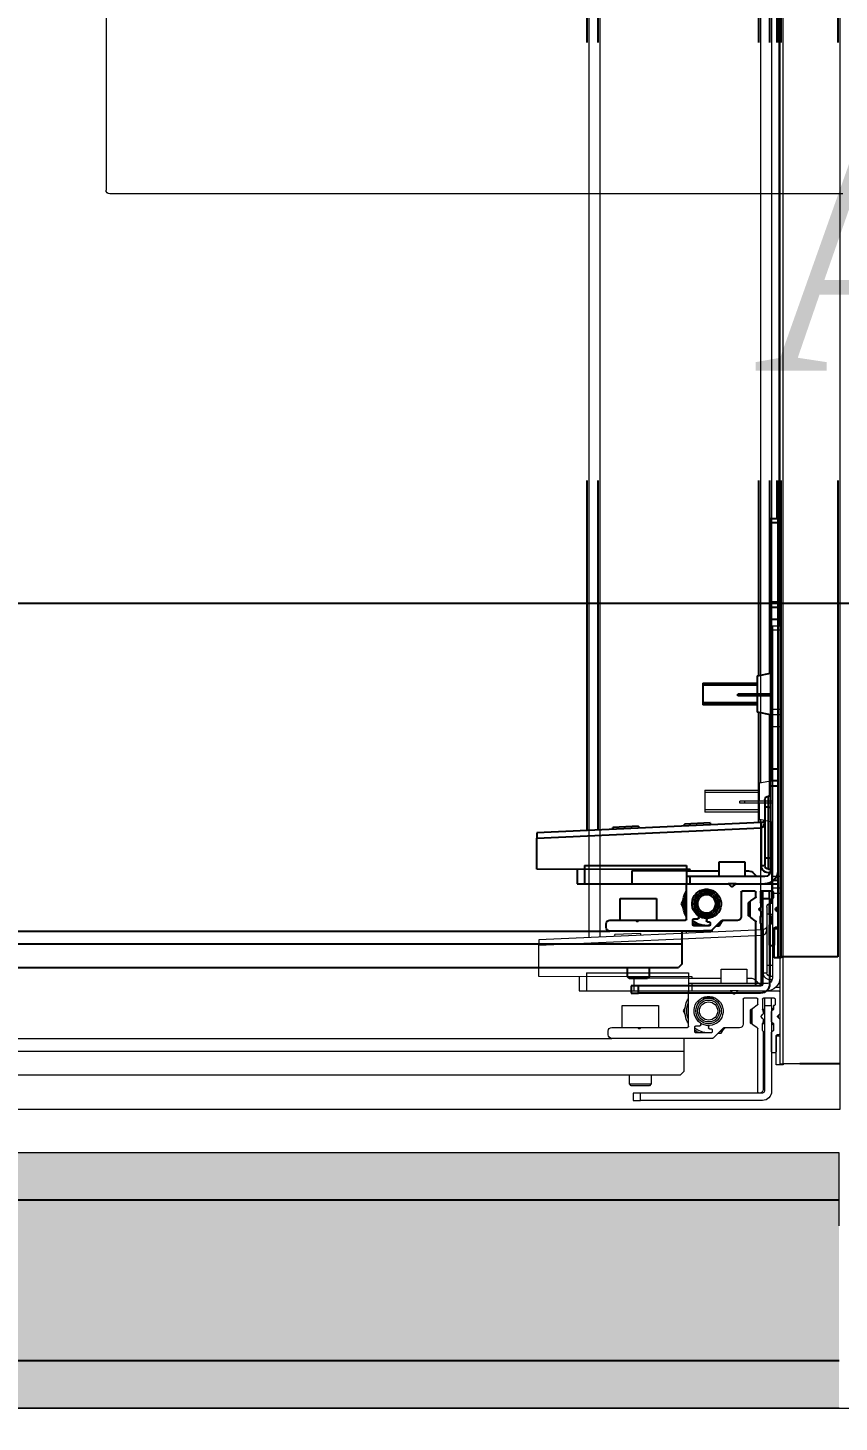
# Model space of a CAD drawing. Header units: centimetres. Extents: x 1724 to 19617, y -6503 to 8072.
# Drawn here: x 6291.69 to 6313.93, y 4032.88 to 4071.1 of the extents above; entities that cross this region are included whole.
import ezdxf

# ---------------------------------------------------------------- set-up
doc = ezdxf.new("R2010")
doc.units = ezdxf.units.CM
doc.linetypes.add('Style de ligne -11', pattern=[0.347222, 0.20828, -0.138942])
for name, color, linetype in [('B aménagement intérieur', 252, 'Continuous'), ('B faience', 252, 'Style de ligne -11'), ('B Général', 252, 'Continuous'), ('C ANNOTATIONS-prestations', 252, 'Continuous'), ('D SURFACES-shab', 252, 'Continuous'), ('F REMPLISSAGE-vert clair', 252, 'Continuous'), ('F REMPLISSAGE-vert foncé', 252, 'Continuous'), ('MTI900_Alu', 252, 'Continuous'), ('prlm-CHAUFF', 30, 'Continuous'), ('prlm-VMC', 93, 'Continuous')]:
    doc.layers.add(name, color=color, linetype=linetype)
for name, color, linetype, lineweight in [('B GÈnÈral', 7, 'Continuous', 5), ('F REMPLISSAGE-vert clair-1', 7, 'Continuous', 5), ('F REMPLISSAGE-vert foncÈ', 7, 'Continuous', 5)]:
    doc.layers.add(name, color=color, linetype=linetype, lineweight=lineweight)
doc.layers.get('prlm-CHAUFF').off()
doc.styles.add('prlm-vmc', font='pala.ttf', dxfattribs={"height": 14})

# ---------------------------------------------------------------- blocks, each defined once
blk = doc.blocks.new('A n0.MTI900_Alu_390')
at = {"layer": 'MTI900_Alu', "color": 1, "linetype": 'Continuous'}
for p, q in [((4.34, -0.405), (4.34, -3.475)), ((4.405, -0.415), (4.405, -3.465)), ((4.305, -0.6), (4.305, -3.277)), ((4.0071, -3.6913), (4.035, -3.077)), ((4.05, -3.077), (4.0221, -3.692)), ((4.035, -3.077), (4.05, -3.077)), ((4.1351, -3.077), (4.05, -3.077)), ((4.136, -3.497), (4.1351, -3.077)), ((4.125, -3.207), (4.125, -3.487)), ((4.125, -3.207), (4.175, -3.207)), ((4.1353, -3.187), (4.175, -3.187)), ((4.175, -3.187), (4.175, -3.207)), ((4.175, -3.207), (4.175, -3.337)), ((4.0287, -3.215), (-0.1325, -3.215)), ((4.0274, -3.245), (-0.1325, -3.245)), ((4.0173, -3.3556), (4.0205, -3.2854)), ((4.0255, -3.2857), (4.0205, -3.2854)), ((4.275, -3.277), (4.275, -3.3458)), ((4.295, -3.267), (4.285, -3.267)), ((4.305, -3.5528), (4.305, -3.277)), ((4.215, -3.305), (4.215, -3.405)), ((4.275, -3.305), (4.215, -3.305)), ((4.43, -3.325), (4.405, -3.325)), ((4.43, -3.325), (4.43, -3.385)), ((4.435, -3.33), (4.43, -3.325)), ((4.0173, -3.3556), (4.0223, -3.3558)), ((4.14, -3.337), (4.175, -3.337)), ((4.14, -3.487), (4.14, -3.337)), ((4.175, -3.337), (4.175, -3.487)), ((4.275, -3.3458), (4.275, -3.3582)), ((4.275, -3.3582), (4.275, -3.484)), ((4.2759, -3.3479), (4.2779, -3.3499)), ((4.2779, -3.3541), (4.2759, -3.3561)), ((4.435, -3.38), (4.435, -3.33)), ((4.455, -3.355), (4.455, -3.335)), ((4.455, -3.335), (4.475, -3.335)), ((4.455, -3.69), (4.455, -3.355)), ((4.475, -3.355), (4.455, -3.355)), ((4.475, -3.335), (4.475, -3.355)), ((4.475, -3.69), (4.475, -3.355)), ((4.405, -3.385), (4.43, -3.385)), ((4.43, -3.385), (4.435, -3.38)), ((4.215, -3.405), (4.275, -3.405)), ((4.22, -3.4778), (4.23, -3.472)), ((4.23, -3.472), (4.24, -3.4778)), ((4.34, -3.475), (4.305, -3.475)), ((4.395, -3.475), (4.34, -3.475)), ((4.395, -3.475), (4.405, -3.465)), ((4.0084, -3.5518), (4.0116, -3.4816)), ((4.0166, -3.4819), (4.0116, -3.4816)), ((4.125, -3.487), (4.14, -3.487)), ((4.14, -3.4972), (4.136, -3.497)), ((4.14, -3.487), (4.155, -3.487)), ((4.14, -3.487), (4.14, -3.577)), ((4.155, -3.487), (4.175, -3.487)), ((4.155, -3.497), (4.155, -3.487)), ((4.155, -3.702), (4.155, -3.497)), ((4.175, -3.497), (4.155, -3.497)), ((4.175, -3.487), (4.175, -3.49)), ((4.175, -3.49), (4.175, -3.6008)), ((4.272, -3.487), (4.178, -3.487)), ((4.271, -3.507), (4.271, -3.518)), ((4.287, -3.504), (4.274, -3.504)), ((4.2854, -3.504), (4.29, -3.5066)), ((4.29, -3.549), (4.29, -3.507)), ((3.625, -3.532), (3.685, -3.532)), ((3.625, -3.532), (3.625, -3.682)), ((3.6311, -3.682), (3.6311, -3.532)), ((3.6789, -3.682), (3.6789, -3.532)), ((3.685, -3.682), (3.685, -3.532)), ((4.0084, -3.5518), (4.0134, -3.552)), ((4.195, -3.5614), (4.195, -3.5226)), ((4.268, -3.521), (4.2657, -3.521)), ((4.2729, -3.542), (4.276, -3.542)), ((4.279, -3.545), (4.279, -3.549)), ((4.282, -3.552), (4.287, -3.552)), ((4.115, -3.577), (4.115, -3.647)), ((4.155, -3.577), (4.115, -3.577)), ((4.276, -3.627), (4.276, -3.5842)), ((4.2769, -3.5821), (4.3041, -3.5549)), ((4.2906, -3.577), (4.2806, -3.5828)), ((4.2906, -3.5684), (4.2906, -3.577)), ((3.655, -3.6411), (3.655, -3.6275)), ((3.66, -3.6275), (3.655, -3.6275)), ((3.66, -3.6411), (3.66, -3.6275)), ((4.175, -3.6232), (4.175, -3.6008)), ((4.175, -3.6232), (4.175, -3.734)), ((4.1759, -3.6029), (4.1829, -3.6099)), ((4.1829, -3.6141), (4.1759, -3.6211)), ((3.655, -3.717), (3.655, -3.6411)), ((3.66, -3.6411), (3.655, -3.6411)), ((3.66, -3.717), (3.66, -3.6411)), ((4.115, -3.647), (4.155, -3.647)), ((4.14, -3.647), (4.14, -3.6567)), ((4.195, -3.674), (4.195, -3.64)), ((4.198, -3.637), (4.266, -3.637)), ((4.2221, -3.6633), (4.2134, -3.6757)), ((4.2654, -3.662), (4.2246, -3.662)), ((4.227, -3.657), (4.225, -3.659)), ((4.265, -3.659), (4.225, -3.659)), ((4.225, -3.659), (4.225, -3.662)), ((4.263, -3.657), (4.227, -3.657)), ((4.2293, -3.657), (4.2293, -3.662)), ((4.2607, -3.657), (4.2607, -3.662)), ((4.265, -3.659), (4.263, -3.657)), ((4.265, -3.662), (4.265, -3.659)), ((4.2766, -3.6757), (4.2679, -3.6633)), ((3.6044, -3.685), (-0.15, -3.685)), ((3.605, -3.682), (3.598, -3.717)), ((3.655, -3.682), (3.605, -3.682)), ((3.705, -3.682), (3.66, -3.682)), ((3.712, -3.717), (3.705, -3.682)), ((4.0074, -3.685), (3.7056, -3.685)), ((3.945, -3.702), (3.965, -3.702)), ((3.965, -3.702), (4.105, -3.702)), ((3.965, -3.712), (3.965, -3.702)), ((4.007, -3.6925), (4.0071, -3.6913)), ((4.0071, -3.6913), (4.0221, -3.692)), ((4.0221, -3.692), (4.022, -3.6925)), ((4.0221, -3.692), (4.125, -3.692)), ((4.105, -3.702), (4.125, -3.702)), ((4.105, -3.712), (4.105, -3.702)), ((4.125, -3.692), (4.125, -3.702)), ((4.195, -3.722), (4.195, -3.693)), ((4.195, -3.695), (4.215, -3.695)), ((4.2109, -3.677), (4.198, -3.677)), ((4.198, -3.69), (4.2252, -3.69)), ((4.215, -3.695), (4.45, -3.695)), ((4.215, -3.695), (4.215, -3.715)), ((4.225, -3.69), (4.225, -3.695)), ((4.228, -3.692), (4.2367, -3.692)), ((4.2293, -3.69), (4.2293, -3.695)), ((4.2429, -3.6871), (4.2388, -3.6911)), ((4.2512, -3.6911), (4.2471, -3.6871)), ((4.2533, -3.692), (4.2625, -3.692)), ((4.2607, -3.69), (4.2607, -3.695)), ((4.265, -3.695), (4.265, -3.69)), ((4.2827, -3.69), (4.2653, -3.69)), ((4.452, -3.677), (4.2791, -3.677)), ((4.2855, -3.692), (4.445, -3.692)), ((4.455, -3.682), (4.455, -3.68)), ((-4.375, -3.737), (4.375, -3.737)), ((-0.1667, -3.735), (3.175, -3.735)), ((-0.16, -3.715), (3.5984, -3.715)), ((3.175, -3.717), (3.185, -3.717)), ((3.175, -3.737), (3.175, -3.717)), ((3.185, -3.717), (3.4033, -3.717)), ((3.185, -3.717), (3.185, -3.737)), ((3.4033, -3.737), (3.4033, -3.717)), ((3.4033, -3.717), (3.4168, -3.717)), ((3.4168, -3.717), (3.45, -3.717)), ((3.4168, -3.717), (3.4168, -3.737)), ((3.45, -3.717), (3.86, -3.717)), ((3.45, -3.717), (3.45, -3.737)), ((3.7116, -3.715), (3.935, -3.715)), ((3.86, -3.717), (3.8932, -3.717)), ((3.86, -3.717), (3.86, -3.737)), ((3.8932, -3.717), (3.9067, -3.717)), ((3.8932, -3.737), (3.8932, -3.717)), ((3.9067, -3.717), (4.14, -3.717)), ((3.9067, -3.717), (3.9067, -3.737)), ((3.935, -3.717), (3.935, -3.712)), ((3.965, -3.712), (3.935, -3.712)), ((3.965, -3.712), (3.965, -3.717)), ((4.105, -3.712), (3.965, -3.712)), ((4.105, -3.717), (4.105, -3.712)), ((4.135, -3.712), (4.105, -3.712)), ((4.135, -3.712), (4.135, -3.717)), ((4.165, -3.7265), (4.165, -3.737)), ((4.175, -3.734), (4.175, -3.737)), ((4.215, -3.715), (4.195, -3.715)), ((4.198, -3.725), (4.212, -3.725)), ((4.215, -3.715), (4.45, -3.715)), ((4.215, -3.72), (4.2251, -3.72)), ((4.215, -3.722), (4.215, -3.72)), ((4.2249, -3.7161), (4.221, -3.72)), ((4.2287, -3.7161), (4.2249, -3.7161)), ((4.2595, -3.715), (4.231, -3.715)), ((4.2429, -3.7321), (4.2379, -3.737)), ((4.2486, -3.7335), (4.2414, -3.7335)), ((4.2521, -3.737), (4.2471, -3.7321)), ((4.2651, -3.7161), (4.2618, -3.7161)), ((4.269, -3.72), (4.2651, -3.7161)), ((4.2654, -3.72), (4.2826, -3.72)), ((4.342, -3.715), (4.2885, -3.715)), ((4.295, -3.734), (4.295, -3.73)), ((4.298, -3.727), (4.342, -3.727)), ((4.378, -3.727), (4.298, -3.727)), ((4.298, -3.727), (4.298, -3.737)), ((4.345, -3.724), (4.345, -3.718)), ((4.375, -3.737), (4.375, -3.747)), ((4.378, -3.747), (4.378, -3.727)), ((4.375, -3.747), (-4.375, -3.747)), ((4.375, -3.747), (4.378, -3.747)), ((4.375, -3.792), (4.375, -3.747)), ((4.375, -3.902), (4.375, -3.792)), ((-4.375, -3.902), (4.375, -3.902))]:
    blk.add_line(p, q, dxfattribs=at)
for radius in [0.035, 0.03, 0.025]:
    blk.add_circle((4.23, -3.542), radius, dxfattribs=at)
for centre, radius, start, end in [((4.285, -3.277), 0.01, 90, 180), ((4.295, -3.277), 0.01, 0, 90), ((4.278, -3.3458), 0.003, 180, 225), ((4.278, -3.3582), 0.003, 135, 180), ((4.2758, -3.352), 0.003, 315, 45), ((4.23, -3.542), 0.065, 57.7958, 122.2042), ((4.178, -3.49), 0.003, 90, 180), ((4.23, -3.542), 0.04, 33.9272, 355.9994), ((4.23, -3.542), 0.06, 66.4435, 113.5565), ((4.274, -3.507), 0.003, 90, 180), ((4.272, -3.484), 0.003, 270, 0), ((4.23, -3.542), 0.06, 0, 39.2965), ((4.23, -3.542), 0.065, 22.6199, 35.7758), ((4.287, -3.507), 0.003, 0, 90), ((4.2657, -3.518), 0.003, 213.9272, 270), ((4.23, -3.542), 0.04, 0, 33.9272), ((4.268, -3.518), 0.003, 270, 0), ((4.2729, -3.545), 0.003, 90, 175.9994), ((4.23, -3.542), 0.04, 355.9994, 0), ((4.276, -3.545), 0.003, 0, 90), ((4.282, -3.549), 0.003, 180, 270), ((4.287, -3.549), 0.003, 270, 0), ((4.23, -3.542), 0.06, 351.491, 0), ((4.302, -3.5528), 0.003, 315, 0), ((4.23, -3.542), 0.065, 315.0475, 333.838), ((4.279, -3.5842), 0.003, 135, 180), ((4.178, -3.6008), 0.003, 180, 225), ((4.178, -3.6232), 0.003, 135, 180), ((4.1808, -3.612), 0.003, 315, 45), ((4.266, -3.627), 0.01, 270, 0), ((4.16, -3.6567), 0.02, 180, 230.1159), ((4.198, -3.64), 0.003, 90, 180), ((4.2246, -3.665), 0.003, 90, 145.008), ((4.2654, -3.665), 0.003, 34.992, 90), ((3.945, -3.712), 0.01, 90, 180), ((3.997, -3.692), 0.01, 270, 357.3974), ((4.125, -3.712), 0.02, 347.588, 90), ((4.125, -3.712), 0.01, 0, 90), ((4.14, -3.702), 0.035, 270, 0), ((4.14, -3.702), 0.015, 270, 0), ((4.1151, -3.7104), 0.05, 37.0861, 50.1159), ((4.198, -3.674), 0.003, 180, 270), ((4.198, -3.693), 0.003, 90, 180), ((4.2109, -3.674), 0.003, 270, 325.008), ((4.2252, -3.693), 0.003, 19.4712, 90), ((4.2367, -3.689), 0.003, 270, 315), ((4.245, -3.6892), 0.003, 45, 135), ((4.2533, -3.689), 0.003, 225, 270), ((4.2653, -3.693), 0.003, 90, 160.5288), ((4.2791, -3.674), 0.003, 214.992, 270), ((4.2827, -3.693), 0.003, 19.4712, 90), ((4.445, -3.682), 0.01, 270, 0), ((4.45, -3.69), 0.025, 270, 0), ((4.45, -3.69), 0.005, 270, 0), ((4.452, -3.68), 0.003, 0, 90), ((4.178, -3.734), 0.003, 180, 270), ((4.198, -3.722), 0.003, 180, 270), ((4.212, -3.722), 0.003, 270, 0), ((4.215, -3.715), 0.01, 353.9388, 0), ((4.2251, -3.717), 0.003, 270, 350.4059), ((4.231, -3.718), 0.003, 90, 170.4059), ((4.245, -3.7342), 0.003, 45, 135), ((4.2595, -3.718), 0.003, 9.5941, 90), ((4.2654, -3.717), 0.003, 189.5941, 270), ((4.275, -3.715), 0.01, 180, 186.0612), ((4.2826, -3.717), 0.003, 270, 350.4059), ((4.2885, -3.718), 0.003, 90, 170.4059), ((4.292, -3.734), 0.003, 270, 0), ((4.298, -3.73), 0.003, 90, 180), ((4.342, -3.718), 0.003, 0, 90), ((4.342, -3.724), 0.003, 270, 0)]:
    blk.add_arc(centre, radius, start, end, dxfattribs=at)
for centre, major_axis, ratio, start_param, end_param in [((3.997, -3.692), (-0.025, 0), 0.4, 1.570796, 3.096169), ((4.022, -3.6931), (-0.015, 0.0007), 0.045361, -1.568734, 0)]:
    blk.add_ellipse(centre, major_axis=major_axis, ratio=ratio, start_param=start_param, end_param=end_param, dxfattribs=at)
blk = doc.blocks.new('G 100_80')
at = {"layer": 'B Général', "color": 7, "linetype": 'Continuous', "lineweight": 5, "flags": 128}
blk.add_lwpolyline([(9.5, -45), (9.5, 45), (48.52, 45), (48.52, -45)], close=True, dxfattribs=at)
at = {"layer": 'C ANNOTATIONS-prestations', "lineweight": 5}
for p, q in [((46.87, 43.75), (46.87, -43.75)), ((46.97, -43.75), (46.97, 43.75)), ((46.65, 1.6), (46.65, -35.984)), ((46.85, 1.667), (46.85, -31.75)), ((41.65, -40.287), (41.65, 1.325)), ((41.95, -40.274), (41.95, 1.325)), ((46.35, -36.044), (46.35, 1.5)), ((46.67, -31.75), (46.67, -31.85)), ((46.87, -31.75), (46.67, -31.75)), ((46.67, -31.85), (46.67, -34.033)), ((46.67, -31.85), (46.87, -31.85)), ((46.87, -34.033), (46.67, -34.033)), ((46.67, -34.033), (46.67, -34.168)), ((46.67, -34.168), (46.67, -34.5)), ((46.67, -34.168), (46.87, -34.168)), ((46.67, -34.5), (46.67, -38.6)), ((46.67, -34.5), (46.87, -34.5)), ((44.82, -36.25), (44.82, -36.85)), ((44.82, -36.25), (46.32, -36.25)), ((46.32, -36.05), (46.67, -35.98)), ((46.32, -36.55), (46.32, -36.05)), ((46.32, -36.311), (44.82, -36.311)), ((45.911, -36.55), (45.775, -36.55)), ((45.775, -36.6), (45.775, -36.55)), ((45.911, -36.6), (45.775, -36.6)), ((46.67, -36.55), (45.911, -36.55)), ((45.911, -36.6), (45.911, -36.55)), ((46.67, -36.6), (45.911, -36.6)), ((46.32, -37.05), (46.32, -36.6)), ((46.32, -36.789), (44.82, -36.789)), ((46.32, -36.85), (44.82, -36.85)), ((46.67, -37.12), (46.32, -37.05)), ((46.35, -40.074), (46.35, -37.056)), ((46.65, -37.116), (46.65, -39.35)), ((46.67, -38.6), (46.67, -38.932)), ((46.67, -38.6), (46.87, -38.6)), ((46.67, -38.932), (46.67, -39.067)), ((46.87, -38.932), (46.67, -38.932)), ((46.67, -39.35), (46.62, -39.35)), ((46.62, -39.65), (46.62, -39.35)), ((46.67, -39.067), (46.67, -41.4)), ((46.67, -39.067), (46.87, -39.067)), ((46.52, -39.45), (46.52, -39.65)), ((46.52, -39.65), (46.52, -41.05)), ((46.62, -39.65), (46.52, -39.65)), ((46.62, -39.65), (46.67, -39.65)), ((46.62, -41.05), (46.62, -39.65)), ((46.413, -40.071), (40.27, -40.35)), ((45.018, -40.084), (44.316, -40.116)), ((44.319, -40.166), (44.316, -40.116)), ((45.018, -40.084), (45.02, -40.134)), ((46.425, -40.07), (46.413, -40.071)), ((46.413, -40.071), (46.42, -40.221)), ((40.27, -40.5), (46.42, -40.221)), ((40.27, -40.35), (40.27, -40.5)), ((40.27, -41.351), (40.27, -40.5)), ((43.056, -40.173), (42.354, -40.205)), ((42.357, -40.255), (42.354, -40.205)), ((43.056, -40.173), (43.058, -40.223)), ((46.42, -40.221), (46.425, -40.22)), ((46.42, -40.221), (46.42, -41.25)), ((41.57, -41.25), (44.37, -41.25)), ((41.57, -41.25), (41.57, -41.75)), ((44.37, -41.25), (44.37, -41.4)), ((45.27, -41.15), (45.97, -41.15)), ((45.27, -41.55), (45.27, -41.15)), ((45.97, -41.15), (45.97, -41.55)), ((46.42, -41.25), (46.52, -41.25)), ((46.52, -41.05), (46.52, -41.25)), ((46.62, -41.05), (46.52, -41.05)), ((46.67, -41.05), (46.62, -41.05)), ((46.62, -41.35), (46.62, -41.05)), ((44.47, -41.36), (40.27, -41.351)), ((41.37, -41.353), (41.37, -41.75)), ((42.87, -41.4), (42.87, -41.75)), ((44.37, -41.4), (42.87, -41.4)), ((44.37, -41.4), (44.37, -41.55)), ((44.37, -41.4), (45.27, -41.4)), ((44.37, -41.55), (44.37, -41.75)), ((44.47, -41.55), (44.37, -41.55)), ((44.472, -41.4), (44.47, -41.36)), ((46.52, -41.55), (44.47, -41.55)), ((44.47, -41.75), (44.47, -41.55)), ((45.97, -41.4), (46.067, -41.4)), ((46.62, -41.35), (46.67, -41.35)), ((46.765, -41.65), (46.87, -41.65)), ((41.37, -41.75), (41.57, -41.75)), ((41.57, -41.75), (42.87, -41.75)), ((42.87, -41.75), (44.37, -41.75)), ((44.37, -41.75), (44.4, -41.75)), ((44.37, -42.72), (44.37, -41.78)), ((44.4, -41.75), (45.508, -41.75)), ((45.114, -41.95), (44.726, -41.95)), ((45.732, -41.75), (45.508, -41.75)), ((45.529, -41.759), (45.599, -41.829)), ((45.641, -41.829), (45.711, -41.759)), ((45.732, -41.75), (46.84, -41.75)), ((45.87, -41.98), (45.87, -42.66)), ((46.24, -41.95), (45.9, -41.95)), ((46.27, -42.109), (46.27, -41.98)), ((46.4, -41.98), (46.4, -42.252)), ((46.72, -41.95), (46.43, -41.95)), ((46.45, -41.95), (46.45, -42.15)), ((46.65, -42.15), (46.65, -41.95)), ((46.75, -41.98), (46.75, -42.12)), ((46.84, -41.75), (46.87, -41.75)), ((42.55, -42.15), (43.55, -42.15)), ((42.55, -42.75), (42.55, -42.15)), ((43.55, -42.15), (43.55, -42.75)), ((44.278, -42.2), (44.22, -42.3)), ((44.22, -42.3), (44.278, -42.4)), ((46.07, -42.27), (46.09, -42.25)), ((46.07, -42.63), (46.07, -42.27)), ((46.07, -42.293), (46.12, -42.293)), ((46.09, -42.65), (46.09, -42.25)), ((46.09, -42.25), (46.12, -42.25)), ((46.12, -42.654), (46.12, -42.246)), ((46.133, -42.221), (46.257, -42.134)), ((46.371, -42.429), (46.411, -42.388)), ((46.4, -42.25), (46.45, -42.25)), ((46.4, -42.293), (46.45, -42.293)), ((46.42, -42.28), (46.42, -42.367)), ((46.45, -42.15), (46.45, -44.5)), ((46.45, -42.15), (46.65, -42.15)), ((46.65, -42.15), (46.65, -44.5)), ((46.65, -42.595), (46.65, -42.31)), ((46.661, -42.249), (46.7, -42.21)), ((46.661, -42.287), (46.661, -42.249)), ((46.7, -42.15), (46.7, -42.251)), ((46.72, -42.15), (46.7, -42.15)), ((46.821, -42.429), (46.87, -42.379)), ((46.835, -42.486), (46.835, -42.414)), ((42.27, -42.75), (42.958, -42.75)), ((42.958, -42.75), (43.082, -42.75)), ((42.979, -42.759), (42.999, -42.779)), ((43.041, -42.779), (43.061, -42.759)), ((43.082, -42.75), (44.34, -42.75)), ((44.54, -42.87), (44.54, -42.74)), ((44.57, -42.71), (44.68, -42.71)), ((44.71, -42.68), (44.71, -42.657)), ((44.92, -42.729), (44.92, -42.76)), ((44.95, -42.79), (44.99, -42.79)), ((45.321, -42.769), (45.049, -43.041)), ((45.27, -42.906), (45.328, -42.806)), ((45.77, -42.76), (45.342, -42.76)), ((46.07, -42.607), (46.12, -42.607)), ((46.09, -42.65), (46.07, -42.63)), ((46.12, -42.65), (46.09, -42.65)), ((46.257, -42.766), (46.133, -42.679)), ((46.27, -44.52), (46.27, -42.791)), ((46.411, -42.512), (46.371, -42.471)), ((46.4, -42.607), (46.45, -42.607)), ((46.45, -42.65), (46.4, -42.65)), ((46.4, -42.827), (46.4, -42.653)), ((46.42, -42.533), (46.42, -42.625)), ((46.661, -42.65), (46.661, -42.618)), ((46.7, -42.69), (46.661, -42.65)), ((46.7, -42.654), (46.7, -42.826)), ((46.87, -42.521), (46.821, -42.471)), ((15.5, -43.05), (42.27, -43.05)), ((42.17, -42.95), (42.17, -42.85)), ((45.028, -43.05), (42.27, -43.05)), ((44.25, -43.4), (44.25, -43.05)), ((44.54, -42.854), (44.566, -42.9)), ((44.99, -42.9), (44.57, -42.9)), ((45.02, -42.82), (45.02, -42.87)), ((45.184, -42.906), (45.27, -42.906)), ((46.42, -42.855), (46.42, -44.45)), ((46.65, -43.42), (46.65, -42.885)), ((46.77, -42.98), (46.77, -43.42)), ((46.77, -43.78), (46.77, -42.98)), ((46.77, -42.98), (46.87, -42.98)), ((46.84, -42.95), (46.8, -42.95)), ((13.55, -43.4), (44.25, -43.4)), ((44.25, -43.95), (44.25, -43.4)), ((46.74, -43.45), (46.68, -43.45)), ((44.25, -43.95), (44.15, -44.05)), ((46.97, -43.78), (46.77, -43.78)), ((46.87, -43.75), (46.97, -43.75)), ((46.97, -43.75), (46.97, -43.78)), ((47.42, -43.75), (46.97, -43.75)), ((13.65, -44.05), (44.15, -44.05)), ((42.75, -44.3), (42.75, -44.05)), ((42.75, -44.3), (43.35, -44.3)), ((42.8, -44.35), (42.75, -44.3)), ((43.35, -44.3), (43.3, -44.35)), ((43.35, -44.05), (43.35, -44.3)), ((43.3, -44.35), (42.8, -44.35)), ((43.05, -44.55), (42.85, -44.55)), ((42.85, -44.55), (42.85, -44.75)), ((46.4, -44.55), (43.05, -44.55)), ((43.05, -44.75), (43.05, -44.55)), ((46.32, -44.55), (46.3, -44.55)), ((42.85, -44.75), (43.05, -44.75)), ((46.4, -44.75), (43.05, -44.75))]:
    blk.add_line(p, q, dxfattribs=at)
at = {"layer": 'C ANNOTATIONS-prestations'}
blk.add_line((48.52, -43.75), (47.42, -43.75), dxfattribs=at)
at = {"layer": 'C ANNOTATIONS-prestations', "lineweight": 5, "flags": 128}
for points in [[(46.52, -39.45, -0.198912), (46.549, -39.379, -0.198912), (46.62, -39.35)], [(46.52, -39.97, -0.193016), (46.492, -40.039, -0.193016), (46.425, -40.07)], [(46.663, -41.445, -0.227222), (46.495, -41.406, -0.227222), (46.42, -41.25)], [(46.62, -41.35, -0.198912), (46.549, -41.321, -0.198912), (46.52, -41.25)], [(46.067, -41.4, -0.109774), (46.151, -41.419, -0.109774), (46.22, -41.472)], [(46.302, -41.55, -0.028434), (46.259, -41.513, -0.028434), (46.22, -41.472)], [(46.87, -41.4, -0.198912), (46.767, -41.647, -0.198912), (46.52, -41.75)], [(46.67, -41.4, -0.198912), (46.626, -41.506, -0.198912), (46.52, -41.55)], [(44.37, -42.646, -0.14145), (44.27, -42.3, -0.14145), (44.37, -41.954)], [(44.37, -41.78, -0.198912), (44.379, -41.759, -0.198912), (44.4, -41.75)], [(44.697, -42.632, -0.366532), (44.556, -42.134, -0.366532), (45.023, -41.913, -0.366532), (45.318, -42.338, -0.366532), (44.948, -42.699)], [(45.508, -41.75, -0.098491), (45.519, -41.752, -0.098491), (45.529, -41.759)], [(45.641, -41.829, -0.198912), (45.62, -41.837, -0.198912), (45.599, -41.829)], [(45.711, -41.759, -0.098491), (45.721, -41.752, -0.098491), (45.732, -41.75)], [(45.87, -41.98, -0.198912), (45.879, -41.959, -0.198912), (45.9, -41.95)], [(46.24, -41.95, -0.198912), (46.261, -41.959, -0.198912), (46.27, -41.98)], [(46.4, -41.98, -0.198912), (46.409, -41.959, -0.198912), (46.43, -41.95)], [(46.72, -41.95, -0.198912), (46.741, -41.959, -0.198912), (46.75, -41.98)], [(46.84, -41.75, -0.198912), (46.861, -41.759, -0.198912), (46.87, -41.78)], [(44.37, -42.54, -0.103148), (44.32, -42.3, -0.103148), (44.37, -42.06)], [(46.12, -42.246, -0.120588), (46.123, -42.232, -0.120588), (46.133, -42.221)], [(46.27, -42.109, -0.120588), (46.267, -42.123, -0.120588), (46.257, -42.134)], [(46.42, -42.28, -0.155096), (46.406, -42.269, -0.155096), (46.4, -42.252)], [(46.42, -42.367, -0.098491), (46.418, -42.378, -0.098491), (46.411, -42.388)], [(46.661, -42.249, -0.013224), (46.655, -42.25, -0.013224), (46.65, -42.25)], [(46.65, -42.31, -0.17724), (46.657, -42.291, -0.17724), (46.675, -42.28)], [(46.7, -42.251, -0.17724), (46.693, -42.27, -0.17724), (46.675, -42.28)], [(46.75, -42.12, -0.198912), (46.741, -42.141, -0.198912), (46.72, -42.15)], [(42.17, -42.85, -0.198912), (42.199, -42.779, -0.198912), (42.27, -42.75)], [(42.958, -42.75, -0.098491), (42.969, -42.752, -0.098491), (42.979, -42.759)], [(43.041, -42.779, -0.198912), (43.02, -42.787, -0.198912), (42.999, -42.779)], [(43.061, -42.759, -0.098491), (43.071, -42.752, -0.098491), (43.082, -42.75)], [(44.37, -42.72, -0.198912), (44.361, -42.741, -0.198912), (44.34, -42.75)], [(44.54, -42.74, -0.198912), (44.549, -42.719, -0.198912), (44.57, -42.71)], [(44.92, -42.9, -0.085942), (44.718, -42.865, -0.085942), (44.54, -42.764)], [(44.71, -42.68, -0.198912), (44.701, -42.701, -0.198912), (44.68, -42.71)], [(44.697, -42.632, -0.122946), (44.706, -42.643, -0.122946), (44.71, -42.657)], [(44.92, -42.7, -0.074153), (44.803, -42.683, -0.074153), (44.697, -42.632)], [(44.92, -42.729, -0.189855), (44.928, -42.708, -0.189855), (44.948, -42.699)], [(44.948, -42.699, -0.008728), (44.934, -42.7, -0.008728), (44.92, -42.7)], [(44.95, -42.79, -0.198912), (44.929, -42.781, -0.198912), (44.92, -42.76)], [(44.99, -42.79, -0.198912), (45.011, -42.799, -0.198912), (45.02, -42.82)], [(45.379, -42.76, -0.041018), (45.298, -42.829, -0.041018), (45.207, -42.883)], [(45.321, -42.769, -0.098491), (45.331, -42.762, -0.098491), (45.342, -42.76)], [(45.87, -42.66, -0.198912), (45.841, -42.731, -0.198912), (45.77, -42.76)], [(46.133, -42.679, -0.120588), (46.123, -42.668, -0.120588), (46.12, -42.654)], [(46.257, -42.766, -0.120588), (46.267, -42.777, -0.120588), (46.27, -42.791)], [(46.371, -42.471, -0.198912), (46.362, -42.45, -0.198912), (46.371, -42.429)], [(46.4, -42.653, -0.155096), (46.406, -42.636, -0.155096), (46.42, -42.625)], [(46.411, -42.512, -0.098491), (46.418, -42.522, -0.098491), (46.42, -42.533)], [(46.675, -42.625, -0.17724), (46.657, -42.614, -0.17724), (46.65, -42.595)], [(46.65, -42.65, -0.013224), (46.655, -42.65, -0.013224), (46.661, -42.65)], [(46.675, -42.625, -0.17724), (46.693, -42.635, -0.17724), (46.7, -42.654)], [(46.821, -42.471, -0.198912), (46.812, -42.45, -0.198912), (46.821, -42.429)], [(42.27, -43.05, -0.198912), (42.199, -43.021, -0.198912), (42.17, -42.95)], [(44.67, -42.9, -0.02871), (44.603, -42.867, -0.02871), (44.54, -42.827)], [(44.57, -42.9, -0.198912), (44.549, -42.891, -0.198912), (44.54, -42.87)], [(45.009, -42.893, -0.018566), (44.965, -42.898, -0.018566), (44.92, -42.9)], [(45.02, -42.87, -0.198912), (45.011, -42.891, -0.198912), (44.99, -42.9)], [(45.049, -43.041, -0.098491), (45.039, -43.048, -0.098491), (45.028, -43.05)], [(46.42, -42.855, -0.155096), (46.406, -42.844, -0.155096), (46.4, -42.827)], [(46.65, -42.885, -0.17724), (46.657, -42.866, -0.17724), (46.675, -42.855)], [(46.7, -42.826, -0.17724), (46.693, -42.845, -0.17724), (46.675, -42.855)], [(46.77, -42.98, -0.198912), (46.779, -42.959, -0.198912), (46.8, -42.95)], [(46.87, -42.92, -0.198912), (46.861, -42.941, -0.198912), (46.84, -42.95)], [(46.68, -43.45, -0.198912), (46.659, -43.441, -0.198912), (46.65, -43.42)], [(46.77, -43.42, -0.198912), (46.761, -43.441, -0.198912), (46.74, -43.45)], [(46.3, -44.55, -0.198912), (46.279, -44.541, -0.198912), (46.27, -44.52)], [(46.42, -44.45, -0.198912), (46.391, -44.521, -0.198912), (46.32, -44.55)], [(46.65, -44.5, -0.198912), (46.577, -44.677, -0.198912), (46.4, -44.75)], [(46.45, -44.5, -0.198912), (46.435, -44.535, -0.198912), (46.4, -44.55)]]:
    blk.add_lwpolyline(points, format="xyb", dxfattribs=at)
at = {"layer": 'C ANNOTATIONS-prestations', "lineweight": 5}
for radius in [0.35, 0.3, 0.25]:
    blk.add_circle((44.92, -42.3), radius, dxfattribs=at)
for points, knots in [([(46.425, -40.22), (46.423, -40.181), (46.422, -40.129), (46.422, -40.102), (46.422, -40.083), (46.423, -40.074), (46.424, -40.072), (46.424, -40.07), (46.424, -40.07), (46.424, -40.07), (46.425, -40.07)], [0, 0, 0, 1, 2, 3, 4, 5, 6, 7, 7, 8, 8, 8]), ([(46.52, -39.97), (46.52, -40.004), (46.513, -40.068), (46.501, -40.117), (46.491, -40.146), (46.48, -40.171), (46.467, -40.191), (46.457, -40.203), (46.447, -40.212), (46.433, -40.219), (46.426, -40.22), (46.425, -40.22), (46.425, -40.22)], [0, 0, 0, 1, 2, 3, 4, 5, 6, 7, 8, 9, 9, 10, 10, 10])]:
    blk.add_open_spline(points, degree=2, knots=knots, dxfattribs=at)
blk = doc.blocks.new('Baignoire 75_170')
at = {"layer": 'B faience', "lineweight": 18, "flags": 128}
blk.add_lwpolyline([(-85, 38.5), (-85, -37.5), (86, -37.5)], dxfattribs=at)
blk = doc.blocks.new('200_wc-2')
at = {"layer": 'B Général', "color": 7, "linetype": 'Continuous', "lineweight": 5}
for p, q in [((-24.9, 0.1), (24.9, 0.1)), ((25, -20.1), (25, 0))]:
    blk.add_line(p, q, dxfattribs=at)
blk.add_arc((24.9, 0), 0.1, 0, 90, dxfattribs=at)
blk = doc.blocks.new('Groupe-44-1')
at = {"layer": 'B Général', "xscale": -1, "rotation": 270}
blk.add_blockref('200_wc-2', (35.5, 7.5), dxfattribs=at)

msp = doc.modelspace()

# ---------------------------------------------------------------- linework, layer by layer
at = {"layer": 'B Général', "color": 98, "linetype": 'Continuous', "lineweight": 13, "true_color": 0x004400}
for p, q in [((6313.934, 4040.263), (6274.934, 4040.263)), ((6313.934, 4038.263), (6313.934, 4040.263))]:
    msp.add_line(p, q, dxfattribs=at)
at = {"layer": 'F REMPLISSAGE-vert clair'}
for p, q in [((6313.934, 4038.963), (6273.634, 4038.963)), ((6313.934, 4034.563), (6225.934, 4034.563))]:
    msp.add_line(p, q, dxfattribs=at)
at = {"layer": 'F REMPLISSAGE-vert clair-1', "color": 9, "linetype": 'Continuous', "true_color": 0xc0dcc0}
msp.add_solid([(6313.934, 4034.563), (6313.934, 4038.963), (6225.934, 4034.563), (6225.934, 4038.963)], dxfattribs=at)
at = {"layer": 'F REMPLISSAGE-vert foncÈ', "color": 54, "linetype": 'Continuous', "true_color": 0x99aa00}
msp.add_solid([(6313.934, 4040.263), (6274.934, 4040.263), (6313.934, 4038.963), (6273.634, 4038.963)], dxfattribs=at)
at = {"layer": 'F REMPLISSAGE-vert foncé', "color": 98, "linetype": 'Continuous', "lineweight": 13, "true_color": 0x004400}
msp.add_line((6313.934, 4040.263), (6274.934, 4040.263), dxfattribs=at)
at = {"layer": 'F REMPLISSAGE-vert foncé'}
for p, q in [((6313.934, 4038.963), (6273.634, 4038.963)), ((6313.934, 4034.563), (6225.934, 4034.563))]:
    msp.add_line(p, q, dxfattribs=at)
at = {"layer": 'prlm-VMC'}
msp.add_lwpolyline([(6265.807, 4055.335), (6336.462, 4055.335)], dxfattribs=at)

# ---------------------------------------------------------------- block references
at = {"layer": 'prlm-CHAUFF', "xscale": -9.999999999999975, "yscale": 9.999999999999975, "zscale": 9.999999999999975, "rotation": 90.00011533977086}
msp.add_blockref('A n0.MTI900_Alu_390', (6274.879, 4089.389), dxfattribs=at)

# ---------------------------------------------------------------- texts
at = {"layer": 'prlm-VMC', "ltscale": 25, "insert": (6276.628, 4023.41), "char_height": 6, "width": 58.61474, "attachment_point": 5, "line_spacing_factor": 0.8, "style": 'prlm-vmc', "bg_fill": 2}
msp.add_mtext('Alizé H\\P10/45', dxfattribs=at)

# ---------------------------------------------------------------- next in the draw order: hatches: boundary and pattern name
at = {"layer": 'B GÈnÈral', "linetype": 'Continuous', "lineweight": 0, "true_color": 0xc0dcc0}
msp.add_hatch(color=9, dxfattribs=at).paths.add_polyline_path([(6313.934, 4040.263), (6274.934, 4040.263), (6273.634, 4038.963), (6269.234, 4038.963), (6267.934, 4040.263), (6225.934, 4040.263), (6225.934, 4033.263), (6313.934, 4033.263)])

# ---------------------------------------------------------------- next in the draw order: linework, layer by layer
at = {"layer": 'B Général', "color": 98, "linetype": 'Continuous', "lineweight": 13, "true_color": 0x004400}
msp.add_line((6313.934, 4033.263), (6225.934, 4033.263), dxfattribs=at)
at = {"layer": 'D SURFACES-shab', "lineweight": 18, "flags": 128}
msp.add_lwpolyline([(6225.934, 4033.263), (6451.313, 4033.263), (6451.313, 3821.452), (6225.934, 3821.452)], close=True, dxfattribs=at)
at = {"layer": 'F REMPLISSAGE-vert foncÈ', "color": 54, "linetype": 'Continuous', "true_color": 0x99aa00}
msp.add_solid([(6313.934, 4033.263), (6313.934, 4034.563), (6225.934, 4033.263), (6225.934, 4034.563)], dxfattribs=at)
at = {"layer": 'F REMPLISSAGE-vert foncé', "color": 98, "linetype": 'Continuous', "lineweight": 13, "true_color": 0x004400}
msp.add_line((6313.934, 4033.263), (6225.934, 4033.263), dxfattribs=at)

# ---------------------------------------------------------------- next in the draw order: block references
at = {"layer": 'B Général', "color": 7, "rotation": 270}
msp.add_blockref('Baignoire 75_170', (6263.434, 3948.263), dxfattribs=at)

# ---------------------------------------------------------------- next in the draw order: texts
at = {"layer": 'prlm-VMC', "ltscale": 25, "insert": (6334.458, 4064.655), "char_height": 6, "width": 58.61474, "attachment_point": 5, "line_spacing_factor": 0.8, "style": 'prlm-vmc', "bg_fill": 2}
msp.add_mtext('Alizé T 5/30', dxfattribs=at)

# ---------------------------------------------------------------- next in the draw order: block references
at = {"layer": 'B aménagement intérieur', "color": 7}
msp.add_blockref('G 100_80', (6265.434, 4086.451), dxfattribs=at)
at = {"layer": 'B Général', "color": 7, "rotation": 180}
msp.add_blockref('Groupe-44-1', (6329.434, 4099.051), dxfattribs=at)

doc.saveas('drawing.dxf')
